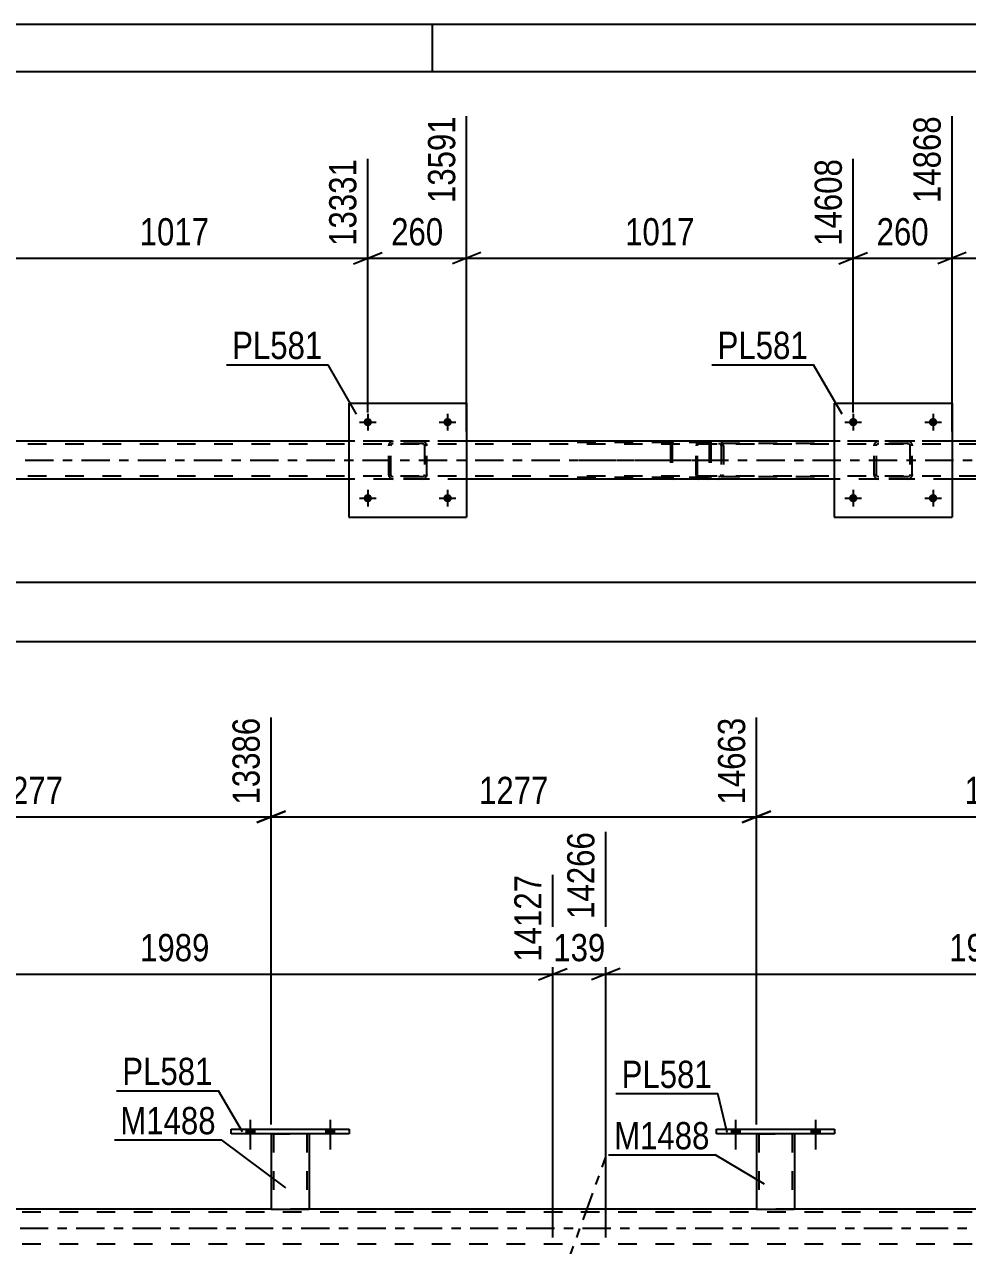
# Model space of a CAD drawing. Header units: millimetres. Extents: x 0 to 841, y 0 to 594.
# Drawn here: x 588.1 to 687.3, y 465.6 to 594 of the extents above; entities that cross this region are included whole.
import ezdxf

# ---------------------------------------------------------------- set-up
doc = ezdxf.new("R2010")
doc.units = ezdxf.units.MM
doc.linetypes.add('DXK_LINE_DOT2', pattern=[3.9198, 1.9599, -1.9599])
doc.linetypes.add('DXK_LINE_DOT3', pattern=[5.9187, 2.979, -0.9799, 0.9799, -0.9799])
doc.styles.add('Arial Narrow', font='ARIALN.TTF', dxfattribs={"height": 0.2})

# ---------------------------------------------------------------- blocks, each defined once
blk = doc.blocks.new('Unknown-814521683-1135')
at = {"color": 5, "linetype": 'Continuous'}
for p, q in [((841, 594), (0, 594)), ((631, 589), (631, 594)), ((836, 589), (5, 589))]:
    blk.add_line(p, q, dxfattribs=at)
blk = doc.blocks.new('Bolt-814521683-5159 - 4986')
at = {"linetype": 'Continuous'}
for points in [[(675.72, 544.17, -1), (674.84, 544.17, -1)], [(684.12, 544.17, -1), (683.24, 544.17, -1)]]:
    blk.add_hatch(color=1, dxfattribs=at).paths.add_polyline_path(points)
at = {"color": 1, "linetype": 'Continuous'}
for p, q in [((675.28, 545.05), (675.28, 543.29)), ((683.68, 545.05), (683.68, 543.29)), ((674.4, 544.17), (676.16, 544.17)), ((682.8, 544.17), (684.56, 544.17))]:
    blk.add_line(p, q, dxfattribs=at)
blk = doc.blocks.new('Part-814521683-5015 - 4986')
at = {"color": 7, "linetype": 'DXK_LINE_DOT2'}
for p, q in [((755.04, 549.85), (90.98, 549.85)), ((755.04, 550.17), (162.47, 550.17)), ((634.6, 550.17), (622.2, 550.17)), ((685.68, 550.17), (673.28, 550.17)), ((755.04, 546.49), (90.98, 546.49)), ((634.6, 546.17), (622.2, 546.17)), ((685.68, 546.17), (673.28, 546.17))]:
    blk.add_line(p, q, dxfattribs=at)
at = {"color": 2, "linetype": 'Continuous'}
for p, q in [((622.2, 550.17), (583.52, 550.17)), ((673.28, 550.17), (634.6, 550.17)), ((724.36, 550.17), (685.68, 550.17)), ((622.2, 546.17), (583.52, 546.17)), ((673.28, 546.17), (634.6, 546.17)), ((724.36, 546.17), (685.68, 546.17))]:
    blk.add_line(p, q, dxfattribs=at)
at = {"color": 7, "linetype": 'DXK_LINE_DOT3'}
blk.add_line((90.98, 548.17), (755.04, 548.17), dxfattribs=at)
blk = doc.blocks.new('Bolt-814521683-5160 - 4986')
at = {"linetype": 'Continuous'}
for points in [[(624.64, 552.17, -1), (623.76, 552.17, -1)], [(633.04, 552.17, -1), (632.16, 552.17, -1)]]:
    blk.add_hatch(color=1, dxfattribs=at).paths.add_polyline_path(points)
at = {"color": 1, "linetype": 'Continuous'}
for p, q in [((624.2, 553.05), (624.2, 551.29)), ((632.6, 553.05), (632.6, 551.29)), ((623.32, 552.17), (625.08, 552.17)), ((631.72, 552.17), (633.48, 552.17))]:
    blk.add_line(p, q, dxfattribs=at)
blk = doc.blocks.new('Part-814521683-5084 - 4986')
at = {"color": 7, "linetype": 'DXK_LINE_DOT2'}
for p, q in [((659.97, 550.17), (644.64, 550.17)), ((659.97, 550.01), (644.64, 550.01)), ((656.08, 549.97), (656.05, 549.85)), ((656.05, 549.85), (656.05, 546.49)), ((656.22, 549.85), (656.23, 549.91)), ((656.22, 549.85), (656.22, 546.49)), ((656.23, 549.91), (656.27, 549.96)), ((656.39, 550.17), (656.26, 550.14)), ((656.27, 549.96), (656.33, 549.99)), ((656.33, 549.99), (656.39, 550.01)), ((660.1, 550.14), (659.97, 550.17)), ((659.97, 550.01), (660.03, 549.99)), ((660.03, 549.99), (660.06, 549.98)), ((660.06, 549.98), (660.09, 549.96)), ((660.09, 549.96), (660.12, 549.91)), ((660.12, 549.91), (660.14, 549.85)), ((660.14, 549.85), (660.14, 546.49)), ((660.31, 549.85), (660.28, 549.97)), ((660.31, 549.85), (660.31, 546.49)), ((659.97, 546.33), (644.64, 546.33)), ((659.97, 546.17), (644.64, 546.17)), ((656.05, 546.49), (656.08, 546.36)), ((656.23, 546.43), (656.22, 546.49)), ((656.27, 546.37), (656.23, 546.43)), ((656.26, 546.19), (656.39, 546.17)), ((656.33, 546.34), (656.27, 546.37)), ((656.39, 546.33), (656.33, 546.34)), ((659.97, 546.33), (660.03, 546.34)), ((659.97, 546.17), (660.1, 546.19)), ((660.03, 546.34), (660.06, 546.35)), ((660.06, 546.35), (660.09, 546.37)), ((660.12, 546.43), (660.09, 546.37)), ((660.14, 546.49), (660.12, 546.43)), ((660.28, 546.36), (660.31, 546.49))]:
    blk.add_line(p, q, dxfattribs=at)
at = {"color": 7, "linetype": 'DXK_LINE_DOT3'}
blk.add_line((646.43, 548.17), (661.6, 548.17), dxfattribs=at)
at = {"color": 7, "linetype": 'DXK_LINE_DOT2'}
for centre, start, end in [((656.38, 549.83), 110.7583, 155.68), ((659.98, 549.83), 24.32, 69.2417), ((656.38, 546.5), 204.32, 249.2417)]:
    blk.add_arc(centre, 0.331, start, end, dxfattribs=at)
blk = doc.blocks.new('Part-814521683-5088 - 4986')
at = {"color": 7, "linetype": 'DXK_LINE_DOT2'}
for p, q in [((658.78, 549.87), (658.76, 549.69)), ((658.84, 550.03), (658.78, 549.87)), ((658.93, 550.13), (658.84, 550.03)), ((658.9, 549.69), (658.91, 549.78)), ((658.91, 549.78), (658.93, 549.86)), ((659.03, 550.17), (658.93, 550.13)), ((658.93, 549.86), (658.98, 549.91)), ((658.98, 549.91), (659.03, 549.93)), ((671.19, 550.17), (659.03, 550.17)), ((671.19, 549.93), (659.03, 549.93)), ((660.31, 550.17), (660.31, 549.93)), ((661.31, 550.13), (661.12, 550.17)), ((661.12, 549.93), (661.22, 549.91)), ((661.22, 549.91), (661.3, 549.86)), ((661.3, 549.86), (661.35, 549.78)), ((661.35, 549.78), (661.37, 549.69)), ((661.61, 549.77), (661.59, 549.87)), ((661.62, 549.69), (661.61, 549.77)), ((658.76, 546.65), (658.76, 549.69)), ((658.9, 546.65), (658.9, 549.69)), ((661.37, 549.69), (661.37, 546.65)), ((661.62, 549.69), (661.62, 546.65)), ((658.78, 546.46), (658.76, 546.65)), ((658.83, 546.34), (658.78, 546.46)), ((658.84, 546.31), (658.83, 546.34)), ((658.84, 546.31), (658.93, 546.2)), ((658.91, 546.55), (658.9, 546.65)), ((658.93, 546.48), (658.91, 546.55)), ((658.98, 546.42), (658.93, 546.48)), ((658.93, 546.2), (659.03, 546.17)), ((659.03, 546.41), (658.98, 546.42)), ((671.19, 546.41), (659.03, 546.41)), ((671.19, 546.17), (659.03, 546.17)), ((660.31, 546.17), (660.31, 546.41)), ((661.22, 546.42), (661.12, 546.41)), ((661.12, 546.17), (661.31, 546.2)), ((661.3, 546.48), (661.22, 546.42)), ((661.35, 546.55), (661.3, 546.48)), ((661.37, 546.65), (661.35, 546.55)), ((661.59, 546.46), (661.61, 546.56)), ((661.61, 546.56), (661.62, 546.65))]:
    blk.add_line(p, q, dxfattribs=at)
blk.add_arc((661.14, 549.67), 0.492, 23.8494, 68.8059, dxfattribs=at)
blk = doc.blocks.new('Bolt-814521683-5161 - 4986')
at = {"linetype": 'Continuous'}
for points in [[(624.64, 544.17, -1), (623.76, 544.17, -1)], [(633.04, 544.17, -1), (632.16, 544.17, -1)]]:
    blk.add_hatch(color=1, dxfattribs=at).paths.add_polyline_path(points)
at = {"color": 1, "linetype": 'Continuous'}
for p, q in [((624.2, 545.05), (624.2, 543.29)), ((632.6, 545.05), (632.6, 543.29)), ((623.32, 544.17), (625.08, 544.17)), ((631.72, 544.17), (633.48, 544.17))]:
    blk.add_line(p, q, dxfattribs=at)
blk = doc.blocks.new('Part-814521683-5108 - 4986')
at = {"color": 7, "linetype": 'DXK_LINE_DOT2'}
for p, q in [((677.48, 549.69), (677.52, 549.87)), ((677.52, 549.87), (677.48, 549.69)), ((677.72, 549.69), (677.74, 549.78)), ((677.74, 549.78), (677.79, 549.86)), ((677.78, 550.13), (677.96, 550.17)), ((677.96, 550.17), (677.78, 550.13)), ((677.79, 549.86), (677.87, 549.91)), ((677.87, 549.91), (677.96, 549.93)), ((681, 550.17), (677.96, 550.17)), ((681, 549.93), (677.96, 549.93)), ((681, 550.17), (681.18, 550.13)), ((681.18, 550.13), (681, 550.17)), ((681, 549.93), (681.09, 549.91)), ((681.09, 549.91), (681.17, 549.86)), ((681.17, 549.86), (681.22, 549.78)), ((681.22, 549.78), (681.24, 549.69)), ((681.44, 549.87), (681.48, 549.69)), ((681.48, 549.69), (681.44, 549.87)), ((677.48, 546.65), (677.48, 549.69)), ((677.72, 546.65), (677.72, 549.69)), ((681.24, 549.69), (681.24, 546.65)), ((681.48, 546.65), (681.48, 549.69)), ((677.52, 546.46), (677.48, 546.65)), ((677.48, 546.65), (677.52, 546.46)), ((677.74, 546.55), (677.72, 546.65)), ((677.79, 546.48), (677.74, 546.55)), ((677.96, 546.17), (677.78, 546.2)), ((677.78, 546.2), (677.96, 546.17)), ((677.87, 546.42), (677.79, 546.48)), ((677.96, 546.41), (677.87, 546.42)), ((681, 546.41), (677.96, 546.41)), ((681, 546.17), (677.96, 546.17)), ((681.09, 546.42), (681, 546.41)), ((681.18, 546.2), (681, 546.17)), ((681, 546.17), (681.18, 546.2)), ((681.17, 546.48), (681.09, 546.42)), ((681.22, 546.55), (681.17, 546.48)), ((681.24, 546.65), (681.22, 546.55)), ((681.48, 546.65), (681.44, 546.46)), ((681.44, 546.46), (681.48, 546.65))]:
    blk.add_line(p, q, dxfattribs=at)
at = {"color": 7, "linetype": 'DXK_LINE_DOT3'}
blk.add_line((679.48, 548.17), (679.48, 548.17), dxfattribs=at)
at = {"color": 7, "linetype": 'DXK_LINE_DOT2'}
for centre, start, end in [((677.96, 549.69), 112.5, 157.5), ((677.96, 549.69), 112.5, 157.5), ((681, 549.69), 22.5, 67.5), ((681, 549.69), 22.5, 67.5), ((677.96, 546.65), 202.5, 247.5), ((677.96, 546.65), 202.5, 247.5), ((681, 546.65), 292.5, 337.5), ((681, 546.65), 292.5, 337.5)]:
    blk.add_arc(centre, 0.48, start, end, dxfattribs=at)
blk = doc.blocks.new('Part-814521683-5113 - 4986')
at = {"color": 2, "linetype": 'Continuous'}
for p, q in [((622.2, 554.17), (622.2, 542.17)), ((622.2, 554.17), (634.6, 554.17)), ((634.6, 554.17), (634.6, 542.17)), ((622.2, 542.17), (634.6, 542.17))]:
    blk.add_line(p, q, dxfattribs=at)
blk = doc.blocks.new('Part-814521683-5114 - 4986')
at = {"color": 7, "linetype": 'DXK_LINE_DOT2'}
for p, q in [((626.4, 549.69), (626.44, 549.87)), ((626.44, 549.87), (626.4, 549.69)), ((626.64, 549.69), (626.66, 549.78)), ((626.66, 549.78), (626.71, 549.86)), ((626.7, 550.13), (626.88, 550.17)), ((626.88, 550.17), (626.7, 550.13)), ((626.71, 549.86), (626.79, 549.91)), ((626.79, 549.91), (626.88, 549.93)), ((629.92, 550.17), (626.88, 550.17)), ((629.92, 549.93), (626.88, 549.93)), ((629.92, 550.17), (630.1, 550.13)), ((630.1, 550.13), (629.92, 550.17)), ((629.92, 549.93), (630.01, 549.91)), ((630.01, 549.91), (630.09, 549.86)), ((630.09, 549.86), (630.14, 549.78)), ((630.14, 549.78), (630.16, 549.69)), ((630.36, 549.87), (630.4, 549.69)), ((630.4, 549.69), (630.36, 549.87)), ((626.4, 546.65), (626.4, 549.69)), ((626.64, 546.65), (626.64, 549.69)), ((630.16, 549.69), (630.16, 546.65)), ((630.4, 546.65), (630.4, 549.69)), ((626.44, 546.46), (626.4, 546.65)), ((626.4, 546.65), (626.44, 546.46)), ((626.66, 546.55), (626.64, 546.65)), ((626.71, 546.48), (626.66, 546.55)), ((626.88, 546.17), (626.7, 546.2)), ((626.7, 546.2), (626.88, 546.17)), ((626.79, 546.42), (626.71, 546.48)), ((626.88, 546.41), (626.79, 546.42)), ((629.92, 546.41), (626.88, 546.41)), ((629.92, 546.17), (626.88, 546.17)), ((630.01, 546.42), (629.92, 546.41)), ((630.1, 546.2), (629.92, 546.17)), ((629.92, 546.17), (630.1, 546.2)), ((630.09, 546.48), (630.01, 546.42)), ((630.14, 546.55), (630.09, 546.48)), ((630.16, 546.65), (630.14, 546.55)), ((630.4, 546.65), (630.36, 546.46)), ((630.36, 546.46), (630.4, 546.65))]:
    blk.add_line(p, q, dxfattribs=at)
at = {"color": 7, "linetype": 'DXK_LINE_DOT3'}
blk.add_line((628.4, 548.17), (628.4, 548.17), dxfattribs=at)
at = {"color": 7, "linetype": 'DXK_LINE_DOT2'}
for centre, start, end in [((626.88, 549.69), 112.5, 157.5), ((626.88, 549.69), 112.5, 157.5), ((629.92, 549.69), 22.5, 67.5), ((629.92, 549.69), 22.5, 67.5), ((626.88, 546.65), 202.5, 247.5), ((626.88, 546.65), 202.5, 247.5), ((629.92, 546.65), 292.5, 337.5), ((629.92, 546.65), 292.5, 337.5)]:
    blk.add_arc(centre, 0.48, start, end, dxfattribs=at)
blk = doc.blocks.new('Bolt-814521683-5158 - 4986')
at = {"linetype": 'Continuous'}
for points in [[(675.72, 552.17, -1), (674.84, 552.17, -1)], [(684.12, 552.17, -1), (683.24, 552.17, -1)]]:
    blk.add_hatch(color=1, dxfattribs=at).paths.add_polyline_path(points)
at = {"color": 1, "linetype": 'Continuous'}
for p, q in [((675.28, 553.05), (675.28, 551.29)), ((683.68, 553.05), (683.68, 551.29)), ((674.4, 552.17), (676.16, 552.17)), ((682.8, 552.17), (684.56, 552.17))]:
    blk.add_line(p, q, dxfattribs=at)
blk = doc.blocks.new('Part-814521683-5207 - 4986')
at = {"color": 2, "linetype": 'Continuous'}
for p, q in [((673.28, 554.17), (673.28, 542.17)), ((673.28, 554.17), (685.68, 554.17)), ((685.68, 554.17), (685.68, 542.17)), ((673.28, 542.17), (685.68, 542.17))]:
    blk.add_line(p, q, dxfattribs=at)
blk = doc.blocks.new('Part-814521683-3409 - 3269')
at = {"color": 2, "linetype": 'Continuous'}
for p, q in [((660.91, 477.79), (673.31, 477.79)), ((660.91, 477.31), (660.91, 477.79)), ((673.31, 477.31), (660.91, 477.31)), ((673.31, 477.79), (673.31, 477.31))]:
    blk.add_line(p, q, dxfattribs=at)
blk = doc.blocks.new('Bolt-814521683-3286 - 3269')
at = {"linetype": 'Continuous'}
for points in [[(662.47, 477.31), (663.35, 477.31), (663.35, 477.79), (662.47, 477.79)], [(670.87, 477.31), (671.75, 477.31), (671.75, 477.79), (670.87, 477.79)]]:
    blk.add_hatch(color=1, dxfattribs=at).paths.add_polyline_path(points)
at = {"color": 1, "linetype": 'Continuous'}
for p, q in [((662.91, 478.79), (662.91, 475.67)), ((671.31, 478.79), (671.31, 475.67)), ((662.47, 477.79), (662.47, 477.31)), ((663.35, 477.79), (663.35, 477.31)), ((670.87, 477.79), (670.87, 477.31)), ((671.75, 477.79), (671.75, 477.31))]:
    blk.add_line(p, q, dxfattribs=at)
blk = doc.blocks.new('Bolt-814521683-3287 - 3269')
at = {"linetype": 'Continuous'}
for points in [[(662.47, 477.31), (663.35, 477.31), (663.35, 477.79), (662.47, 477.79)], [(670.87, 477.31), (671.75, 477.31), (671.75, 477.79), (670.87, 477.79)]]:
    blk.add_hatch(color=1, dxfattribs=at).paths.add_polyline_path(points)
at = {"color": 1, "linetype": 'Continuous'}
for p, q in [((662.91, 478.79), (662.91, 475.67)), ((671.31, 478.79), (671.31, 475.67)), ((662.47, 477.79), (662.47, 477.31)), ((663.35, 477.79), (663.35, 477.31)), ((670.87, 477.79), (670.87, 477.31)), ((671.75, 477.79), (671.75, 477.31))]:
    blk.add_line(p, q, dxfattribs=at)
blk = doc.blocks.new('Bolt-814521683-3288 - 3269')
at = {"linetype": 'Continuous'}
for points in [[(611.39, 477.31), (612.27, 477.31), (612.27, 477.79), (611.39, 477.79)], [(619.79, 477.31), (620.67, 477.31), (620.67, 477.79), (619.79, 477.79)]]:
    blk.add_hatch(color=1, dxfattribs=at).paths.add_polyline_path(points)
at = {"color": 1, "linetype": 'Continuous'}
for p, q in [((611.83, 478.79), (611.83, 475.67)), ((620.23, 478.79), (620.23, 475.67)), ((611.39, 477.79), (611.39, 477.31)), ((612.27, 477.79), (612.27, 477.31)), ((619.79, 477.79), (619.79, 477.31)), ((620.67, 477.79), (620.67, 477.31))]:
    blk.add_line(p, q, dxfattribs=at)
blk = doc.blocks.new('Bolt-814521683-3289 - 3269')
at = {"linetype": 'Continuous'}
for points in [[(611.39, 477.31), (612.27, 477.31), (612.27, 477.79), (611.39, 477.79)], [(619.79, 477.31), (620.67, 477.31), (620.67, 477.79), (619.79, 477.79)]]:
    blk.add_hatch(color=1, dxfattribs=at).paths.add_polyline_path(points)
at = {"color": 1, "linetype": 'Continuous'}
for p, q in [((611.83, 478.79), (611.83, 475.67)), ((620.23, 478.79), (620.23, 475.67)), ((611.39, 477.79), (611.39, 477.31)), ((612.27, 477.79), (612.27, 477.31)), ((619.79, 477.79), (619.79, 477.31)), ((620.67, 477.79), (620.67, 477.31))]:
    blk.add_line(p, q, dxfattribs=at)
blk = doc.blocks.new('Part-814521683-3414 - 3269')
at = {"color": 2, "linetype": 'Continuous'}
for p, q in [((665.11, 477.31), (665.11, 469.4)), ((669.11, 477.31), (669.11, 469.4)), ((665.11, 469.4), (669.07, 469.4)), ((669.11, 469.4), (669.07, 469.4))]:
    blk.add_line(p, q, dxfattribs=at)
at = {"color": 7, "linetype": 'DXK_LINE_DOT2'}
for p, q in [((665.11, 477.31), (669.11, 477.31)), ((665.11, 477.31), (665.11, 477.31)), ((665.11, 477.31), (665.11, 477.31)), ((665.35, 477.31), (665.35, 469.4)), ((668.87, 477.31), (668.87, 469.4)), ((669.11, 477.31), (669.11, 477.31)), ((669.11, 477.31), (669.11, 477.31)), ((668.85, 469.4), (668.87, 469.4))]:
    blk.add_line(p, q, dxfattribs=at)
blk = doc.blocks.new('Part-814521683-3419 - 3269')
at = {"color": 2, "linetype": 'Continuous'}
for p, q in [((609.83, 477.79), (622.23, 477.79)), ((609.83, 477.31), (609.83, 477.79)), ((622.23, 477.31), (609.83, 477.31)), ((622.23, 477.79), (622.23, 477.31))]:
    blk.add_line(p, q, dxfattribs=at)
blk = doc.blocks.new('Part-814521683-3424 - 3269')
at = {"color": 2, "linetype": 'Continuous'}
for p, q in [((614.03, 477.31), (614.03, 469.4)), ((618.03, 477.31), (618.03, 469.4)), ((614.03, 469.4), (617.99, 469.4)), ((618.03, 469.4), (617.99, 469.4))]:
    blk.add_line(p, q, dxfattribs=at)
at = {"color": 7, "linetype": 'DXK_LINE_DOT2'}
for p, q in [((614.03, 477.31), (618.03, 477.31)), ((614.03, 477.31), (614.03, 477.31)), ((614.03, 477.31), (614.03, 477.31)), ((614.27, 477.31), (614.27, 469.4)), ((617.79, 477.31), (617.79, 469.4)), ((618.03, 477.31), (618.03, 477.31)), ((618.03, 477.31), (618.03, 477.31)), ((617.77, 469.4), (617.79, 469.4))]:
    blk.add_line(p, q, dxfattribs=at)
blk = doc.blocks.new('Part-814521683-3732 - 3269')
at = {"color": 7, "linetype": 'DXK_LINE_DOT3'}
blk.add_line((598.27, 334.78), (649.23, 474.8), dxfattribs=at)
blk = doc.blocks.new('Part-814521683-3675 - 3269')
at = {"color": 7, "linetype": 'DXK_LINE_DOT2'}
for p, q in [((742.67, 469.08), (78.6, 469.08)), ((618.03, 469.4), (614.03, 469.4)), ((669.11, 469.4), (665.11, 469.4)), ((742.67, 465.72), (78.6, 465.72))]:
    blk.add_line(p, q, dxfattribs=at)
at = {"color": 2, "linetype": 'Continuous'}
for p, q in [((614.03, 469.4), (566.95, 469.4)), ((665.11, 469.4), (618.03, 469.4)), ((716.19, 469.4), (669.11, 469.4))]:
    blk.add_line(p, q, dxfattribs=at)
at = {"color": 7, "linetype": 'DXK_LINE_DOT3'}
blk.add_line((78.6, 467.4), (742.67, 467.4), dxfattribs=at)
blk = doc.blocks.new('StraightDimension-814521683-5855 - 4986')
at = {"color": 7, "linetype": 'Continuous'}
blk.add_line((90.34, 529.08), (797.6, 529.08), dxfattribs=at)
blk = doc.blocks.new('StraightDimension-814521683-8673 - 4986')
at = {"color": 7, "linetype": 'Continuous'}
blk.add_line((90.98, 535.34), (796.96, 535.34), dxfattribs=at)
blk = doc.blocks.new('StraightDimension-814521683-5687 - 4986')
at = {"color": 7, "linetype": 'Continuous'}
for p, q in [((583.52, 551.17), (583.52, 584.35)), ((624.2, 553.17), (624.2, 579.85)), ((585.02, 570.01), (582.02, 568.81)), ((583.52, 569.41), (624.2, 569.41)), ((622.7, 568.81), (625.7, 570.01))]:
    blk.add_line(p, q, dxfattribs=at)
at = {"color": 0}
blk.add_wipeout([(608.12, 570.16), (608.12, 574.36), (599.6, 574.36), (599.6, 570.16)], dxfattribs=at)
at = {"color": 3, "style": 'Arial Narrow'}
blk.add_text('1017', height=2.863, dxfattribs=at).set_placement((600.2, 570.76))
at = {"color": 0, "linetype": 'Continuous'}
blk.add_wipeout([(623.6, 580.45), (619.4, 580.45), (619.4, 570.11), (623.6, 570.11)], dxfattribs=at)
at = {"color": 3, "linetype": 'Continuous', "style": 'Arial Narrow'}
blk.add_text('13331', height=2.863, rotation=90.0002, dxfattribs=at).set_placement((623, 570.71))
blk = doc.blocks.new('StraightDimension-814521683-5707 - 4986')
at = {"color": 7, "linetype": 'Continuous'}
for p, q in [((634.6, 551.17), (634.6, 584.35)), ((624.2, 553.17), (624.2, 579.85)), ((622.7, 568.81), (625.7, 570.01)), ((624.2, 569.41), (634.6, 569.41)), ((636.1, 570.01), (633.1, 568.81))]:
    blk.add_line(p, q, dxfattribs=at)
at = {"color": 0}
blk.add_wipeout([(632.74, 570.16), (632.74, 574.36), (626.06, 574.36), (626.06, 570.16)], dxfattribs=at)
at = {"color": 3, "style": 'Arial Narrow'}
blk.add_text('260', height=2.863, dxfattribs=at).set_placement((626.66, 570.76))
at = {"color": 0, "linetype": 'Continuous'}
blk.add_wipeout([(634, 584.95), (629.8, 584.95), (629.8, 574.61), (634, 574.61)], dxfattribs=at)
at = {"color": 3, "linetype": 'Continuous', "style": 'Arial Narrow'}
blk.add_text('13591', height=2.863, rotation=90.0002, dxfattribs=at).set_placement((633.4, 575.21))
blk = doc.blocks.new('StraightDimension-814521683-5727 - 4986')
at = {"color": 7, "linetype": 'Continuous'}
for p, q in [((634.6, 551.17), (634.6, 584.35)), ((675.28, 553.17), (675.28, 579.85)), ((636.1, 570.01), (633.1, 568.81)), ((634.6, 569.41), (675.28, 569.41)), ((673.78, 568.81), (676.78, 570.01))]:
    blk.add_line(p, q, dxfattribs=at)
at = {"color": 0}
blk.add_wipeout([(659.2, 570.16), (659.2, 574.36), (650.68, 574.36), (650.68, 570.16)], dxfattribs=at)
at = {"color": 3, "style": 'Arial Narrow'}
blk.add_text('1017', height=2.863, dxfattribs=at).set_placement((651.28, 570.76))
at = {"color": 0, "linetype": 'Continuous'}
blk.add_wipeout([(674.68, 580.45), (670.48, 580.45), (670.48, 570.11), (674.68, 570.11)], dxfattribs=at)
at = {"color": 3, "linetype": 'Continuous', "style": 'Arial Narrow'}
blk.add_text('14608', height=2.863, rotation=90.0002, dxfattribs=at).set_placement((674.08, 570.71))
blk = doc.blocks.new('StraightDimension-814521683-5747 - 4986')
at = {"color": 7, "linetype": 'Continuous'}
for p, q in [((685.68, 551.17), (685.68, 584.35)), ((675.28, 553.17), (675.28, 579.85)), ((673.78, 568.81), (676.78, 570.01)), ((675.28, 569.41), (685.68, 569.41)), ((687.18, 570.01), (684.18, 568.81))]:
    blk.add_line(p, q, dxfattribs=at)
at = {"color": 0}
blk.add_wipeout([(683.82, 570.16), (683.82, 574.36), (677.14, 574.36), (677.14, 570.16)], dxfattribs=at)
at = {"color": 3, "style": 'Arial Narrow'}
blk.add_text('260', height=2.863, dxfattribs=at).set_placement((677.74, 570.76))
at = {"color": 0, "linetype": 'Continuous'}
blk.add_wipeout([(685.08, 584.95), (680.88, 584.95), (680.88, 574.61), (685.08, 574.61)], dxfattribs=at)
at = {"color": 3, "linetype": 'Continuous', "style": 'Arial Narrow'}
blk.add_text('14868', height=2.863, rotation=90.0002, dxfattribs=at).set_placement((684.48, 575.21))
blk = doc.blocks.new('StraightDimension-814521683-5767 - 4986')
at = {"color": 7, "linetype": 'Continuous'}
for p, q in [((685.68, 551.17), (685.68, 584.35)), ((726.36, 553.17), (726.36, 579.85)), ((687.18, 570.01), (684.18, 568.81)), ((685.68, 569.41), (726.36, 569.41)), ((724.86, 568.81), (727.86, 570.01))]:
    blk.add_line(p, q, dxfattribs=at)
at = {"color": 0}
blk.add_wipeout([(710.28, 570.16), (710.28, 574.36), (701.76, 574.36), (701.76, 570.16)], dxfattribs=at)
at = {"color": 3, "style": 'Arial Narrow'}
blk.add_text('1017', height=2.863, dxfattribs=at).set_placement((702.36, 570.76))
at = {"color": 0, "linetype": 'Continuous'}
blk.add_wipeout([(725.76, 580.45), (721.56, 580.45), (721.56, 570.11), (725.76, 570.11)], dxfattribs=at)
at = {"color": 3, "linetype": 'Continuous', "style": 'Arial Narrow'}
blk.add_text('15885', height=2.863, rotation=90.0002, dxfattribs=at).set_placement((725.16, 570.71))
blk = doc.blocks.new('StraightDimension-814521683-4620 - 3269')
at = {"color": 7, "linetype": 'Continuous'}
for p, q in [((649.25, 466.4), (649.25, 509.06)), ((728.81, 466.4), (728.81, 504.56)), ((650.75, 494.72), (647.75, 493.52)), ((727.31, 493.52), (730.31, 494.72)), ((649.25, 494.12), (728.81, 494.12))]:
    blk.add_line(p, q, dxfattribs=at)
at = {"color": 0}
blk.add_wipeout([(693.29, 494.87), (693.29, 499.07), (684.78, 499.07), (684.78, 494.87)], dxfattribs=at)
at = {"color": 3, "style": 'Arial Narrow'}
blk.add_text('1989', height=2.863, dxfattribs=at).set_placement((685.38, 495.47))
at = {"color": 0, "linetype": 'Continuous'}
blk.add_wipeout([(728.21, 505.16), (724.01, 505.16), (724.01, 494.82), (728.21, 494.82)], dxfattribs=at)
at = {"color": 3, "linetype": 'Continuous', "style": 'Arial Narrow'}
blk.add_text('16255', height=2.863, rotation=90.0002, dxfattribs=at).set_placement((727.61, 495.42))
blk = doc.blocks.new('StraightDimension-814521683-4659 - 3269')
at = {"color": 7, "linetype": 'Continuous'}
for p, q in [((564.12, 466.4), (564.12, 509.06)), ((643.68, 466.4), (643.68, 504.56)), ((565.62, 494.72), (562.62, 493.52)), ((642.18, 493.52), (645.18, 494.72)), ((564.12, 494.12), (643.68, 494.12))]:
    blk.add_line(p, q, dxfattribs=at)
at = {"color": 0}
blk.add_wipeout([(608.15, 494.87), (608.15, 499.07), (599.64, 499.07), (599.64, 494.87)], dxfattribs=at)
at = {"color": 3, "style": 'Arial Narrow'}
blk.add_text('1989', height=2.863, dxfattribs=at).set_placement((600.24, 495.47))
at = {"color": 0, "linetype": 'Continuous'}
blk.add_wipeout([(643.08, 505.16), (638.88, 505.16), (638.88, 494.82), (643.08, 494.82)], dxfattribs=at)
at = {"color": 3, "linetype": 'Continuous', "style": 'Arial Narrow'}
blk.add_text('14127', height=2.863, rotation=90.0002, dxfattribs=at).set_placement((642.48, 495.42))
blk = doc.blocks.new('StraightDimension-814521683-4095 - 3269')
at = {"color": 7, "linetype": 'Continuous'}
for p, q in [((562.95, 478.31), (562.95, 521.09)), ((614.03, 478.31), (614.03, 521.09)), ((564.45, 511.25), (561.45, 510.05)), ((612.53, 510.05), (615.53, 511.25)), ((562.95, 510.65), (614.03, 510.65))]:
    blk.add_line(p, q, dxfattribs=at)
at = {"color": 0}
blk.add_wipeout([(592.74, 511.4), (592.74, 515.6), (584.23, 515.6), (584.23, 511.4)], dxfattribs=at)
at = {"color": 3, "style": 'Arial Narrow'}
blk.add_text('1277', height=2.863, dxfattribs=at).set_placement((584.83, 512))
at = {"color": 0, "linetype": 'Continuous'}
blk.add_wipeout([(613.43, 521.69), (609.23, 521.69), (609.23, 511.35), (613.43, 511.35)], dxfattribs=at)
at = {"color": 3, "linetype": 'Continuous', "style": 'Arial Narrow'}
blk.add_text('13386', height=2.863, rotation=90.0002, dxfattribs=at).set_placement((612.83, 511.95))
blk = doc.blocks.new('StraightDimension-814521683-4105 - 3269')
at = {"color": 7, "linetype": 'Continuous'}
for p, q in [((614.03, 478.31), (614.03, 521.09)), ((665.11, 478.31), (665.11, 521.09)), ((615.53, 511.25), (612.53, 510.05)), ((663.61, 510.05), (666.61, 511.25)), ((614.03, 510.65), (665.11, 510.65))]:
    blk.add_line(p, q, dxfattribs=at)
at = {"color": 0}
blk.add_wipeout([(643.82, 511.4), (643.82, 515.6), (635.31, 515.6), (635.31, 511.4)], dxfattribs=at)
at = {"color": 3, "style": 'Arial Narrow'}
blk.add_text('1277', height=2.863, dxfattribs=at).set_placement((635.91, 512))
at = {"color": 0, "linetype": 'Continuous'}
blk.add_wipeout([(664.51, 521.69), (660.31, 521.69), (660.31, 511.35), (664.51, 511.35)], dxfattribs=at)
at = {"color": 3, "linetype": 'Continuous', "style": 'Arial Narrow'}
blk.add_text('14663', height=2.863, rotation=90.0002, dxfattribs=at).set_placement((663.91, 511.95))
blk = doc.blocks.new('StraightDimension-814521683-4115 - 3269')
at = {"color": 7, "linetype": 'Continuous'}
for p, q in [((665.11, 478.31), (665.11, 521.09)), ((716.19, 478.31), (716.19, 521.09)), ((666.61, 511.25), (663.61, 510.05)), ((714.69, 510.05), (717.69, 511.25)), ((665.11, 510.65), (716.19, 510.65))]:
    blk.add_line(p, q, dxfattribs=at)
at = {"color": 0}
blk.add_wipeout([(694.9, 511.4), (694.9, 515.6), (686.39, 515.6), (686.39, 511.4)], dxfattribs=at)
at = {"color": 3, "style": 'Arial Narrow'}
blk.add_text('1277', height=2.863, dxfattribs=at).set_placement((686.99, 512))
at = {"color": 0, "linetype": 'Continuous'}
blk.add_wipeout([(715.59, 521.69), (711.39, 521.69), (711.39, 511.35), (715.59, 511.35)], dxfattribs=at)
at = {"color": 3, "linetype": 'Continuous', "style": 'Arial Narrow'}
blk.add_text('15940', height=2.863, rotation=90.0002, dxfattribs=at).set_placement((714.99, 511.95))
blk = doc.blocks.new('StraightDimension-814521683-4640 - 3269')
at = {"color": 7, "linetype": 'Continuous'}
for p, q in [((649.25, 466.4), (649.25, 509.06)), ((643.68, 466.4), (643.68, 504.56)), ((642.18, 493.52), (645.18, 494.72)), ((650.75, 494.72), (647.75, 493.52)), ((643.68, 494.12), (649.25, 494.12))]:
    blk.add_line(p, q, dxfattribs=at)
at = {"color": 0}
blk.add_wipeout([(649.81, 494.87), (649.81, 499.07), (643.12, 499.07), (643.12, 494.87)], dxfattribs=at)
at = {"color": 3, "style": 'Arial Narrow'}
blk.add_text('139', height=2.863, dxfattribs=at).set_placement((643.72, 495.47))
at = {"color": 0, "linetype": 'Continuous'}
blk.add_wipeout([(648.65, 509.66), (644.45, 509.66), (644.45, 499.32), (648.65, 499.32)], dxfattribs=at)
at = {"color": 3, "linetype": 'Continuous', "style": 'Arial Narrow'}
blk.add_text('14266', height=2.863, rotation=90.0002, dxfattribs=at).set_placement((648.05, 499.92))
blk = doc.blocks.new('Mark-814521683-5203 - 4986')
at = {"color": 0}
blk.add_wipeout([(670.51, 558.81), (670.51, 561.81), (661.01, 561.81), (661.01, 558.81)], dxfattribs=at)
blk.add_wipeout([(670.51, 558.81), (670.51, 561.81), (661.01, 561.81), (661.01, 558.81)], dxfattribs=at)
at = {"color": 30, "linetype": 'Continuous'}
for p in [(660.41, 558.21), (674.11, 553.02)]:
    blk.add_line(p, (671.11, 558.21), dxfattribs=at)
at = {"color": 3, "style": 'Arial Narrow'}
blk.add_text('PL581', height=2.863, dxfattribs=at).set_placement((661.01, 558.81))
blk = doc.blocks.new('Mark-814521683-5109 - 4986')
at = {"color": 0}
blk.add_wipeout([(619.43, 558.81), (619.43, 561.81), (609.93, 561.81), (609.93, 558.81)], dxfattribs=at)
blk.add_wipeout([(619.43, 558.81), (619.43, 561.81), (609.93, 561.81), (609.93, 558.81)], dxfattribs=at)
at = {"color": 30, "linetype": 'Continuous'}
for p in [(609.33, 558.21), (623.03, 553.02)]:
    blk.add_line(p, (620.03, 558.21), dxfattribs=at)
at = {"color": 3, "style": 'Arial Narrow'}
blk.add_text('PL581', height=2.863, dxfattribs=at).set_placement((609.93, 558.81))
blk = doc.blocks.new('Mark-814521683-3415 - 3269')
at = {"color": 0}
blk.add_wipeout([(607.88, 482.45), (607.88, 485.45), (598.37, 485.45), (598.37, 482.45)], dxfattribs=at)
blk.add_wipeout([(607.88, 482.45), (607.88, 485.45), (598.37, 485.45), (598.37, 482.45)], dxfattribs=at)
at = {"color": 30, "linetype": 'Continuous'}
for p in [(597.77, 481.85), (611.02, 477.53)]:
    blk.add_line(p, (608.48, 481.85), dxfattribs=at)
at = {"color": 3, "style": 'Arial Narrow'}
blk.add_text('PL581', height=2.863, dxfattribs=at).set_placement((598.37, 482.45))
blk = doc.blocks.new('Mark-814521683-3410 - 3269')
at = {"color": 0}
blk.add_wipeout([(660.17, 475.69), (660.17, 478.69), (650.12, 478.69), (650.12, 475.69)], dxfattribs=at)
blk.add_wipeout([(660.17, 475.69), (660.17, 478.69), (650.12, 478.69), (650.12, 475.69)], dxfattribs=at)
at = {"color": 30, "linetype": 'Continuous'}
for p in [(649.52, 475.09), (665.94, 472.02)]:
    blk.add_line(p, (660.77, 475.09), dxfattribs=at)
at = {"color": 3, "style": 'Arial Narrow'}
blk.add_text('M1488', height=2.863, dxfattribs=at).set_placement((650.12, 475.69))
blk = doc.blocks.new('Mark-814521683-3420 - 3269')
at = {"color": 0}
blk.add_wipeout([(608.21, 477.27), (608.21, 480.27), (598.16, 480.27), (598.16, 477.27)], dxfattribs=at)
blk.add_wipeout([(608.21, 477.27), (608.21, 480.27), (598.16, 480.27), (598.16, 477.27)], dxfattribs=at)
at = {"color": 30, "linetype": 'Continuous'}
for p in [(597.56, 476.67), (615.58, 471.63)]:
    blk.add_line(p, (608.81, 476.67), dxfattribs=at)
at = {"color": 3, "style": 'Arial Narrow'}
blk.add_text('M1488', height=2.863, dxfattribs=at).set_placement((598.16, 477.27))
blk = doc.blocks.new('Mark-814521683-3405 - 3269')
at = {"color": 0}
blk.add_wipeout([(660.42, 482.14), (660.42, 485.14), (650.91, 485.14), (650.91, 482.14)], dxfattribs=at)
blk.add_wipeout([(660.42, 482.14), (660.42, 485.14), (650.91, 485.14), (650.91, 482.14)], dxfattribs=at)
at = {"color": 30, "linetype": 'Continuous'}
for p in [(650.31, 481.54), (662, 477.45)]:
    blk.add_line(p, (661.02, 481.54), dxfattribs=at)
at = {"color": 3, "style": 'Arial Narrow'}
blk.add_text('PL581', height=2.863, dxfattribs=at).set_placement((650.91, 482.14))

msp = doc.modelspace()

# ---------------------------------------------------------------- block references
for name in ['Unknown-814521683-1135', 'Part-814521683-5113 - 4986', 'Part-814521683-5207 - 4986', 'Bolt-814521683-5160 - 4986', 'Bolt-814521683-5158 - 4986', 'Part-814521683-5015 - 4986', 'Part-814521683-5114 - 4986', 'Part-814521683-5084 - 4986', 'Part-814521683-5088 - 4986', 'Part-814521683-5108 - 4986', 'Bolt-814521683-5161 - 4986', 'Bolt-814521683-5159 - 4986', 'Bolt-814521683-3288 - 3269', 'Bolt-814521683-3289 - 3269', 'Bolt-814521683-3286 - 3269', 'Bolt-814521683-3287 - 3269', 'Part-814521683-3419 - 3269', 'Part-814521683-3424 - 3269', 'Part-814521683-3409 - 3269', 'Part-814521683-3414 - 3269', 'Part-814521683-3732 - 3269', 'Part-814521683-3675 - 3269']:
    msp.add_blockref(name, (0, 0))

# ---------------------------------------------------------------- next in the draw order: block references
for name in ['StraightDimension-814521683-5687 - 4986', 'StraightDimension-814521683-5855 - 4986', 'StraightDimension-814521683-4659 - 3269', 'StraightDimension-814521683-4620 - 3269']:
    msp.add_blockref(name, (0, 0))

# ---------------------------------------------------------------- next in the draw order: block references
for name in ['StraightDimension-814521683-5707 - 4986', 'StraightDimension-814521683-8673 - 4986', 'StraightDimension-814521683-4095 - 3269']:
    msp.add_blockref(name, (0, 0))

# ---------------------------------------------------------------- next in the draw order: block references
for name in ['StraightDimension-814521683-5727 - 4986', 'Mark-814521683-5109 - 4986', 'StraightDimension-814521683-4105 - 3269', 'Mark-814521683-3415 - 3269']:
    msp.add_blockref(name, (0, 0))

# ---------------------------------------------------------------- next in the draw order: block references
for name in ['StraightDimension-814521683-5747 - 4986', 'StraightDimension-814521683-4115 - 3269', 'StraightDimension-814521683-4640 - 3269', 'Mark-814521683-3420 - 3269']:
    msp.add_blockref(name, (0, 0))

# ---------------------------------------------------------------- next in the draw order: block references
for name in ['StraightDimension-814521683-5767 - 4986', 'Mark-814521683-5203 - 4986', 'Mark-814521683-3410 - 3269']:
    msp.add_blockref(name, (0, 0))

# ---------------------------------------------------------------- next in the draw order: block references
msp.add_blockref('Mark-814521683-3405 - 3269', (0, 0))

doc.saveas('drawing.dxf')
